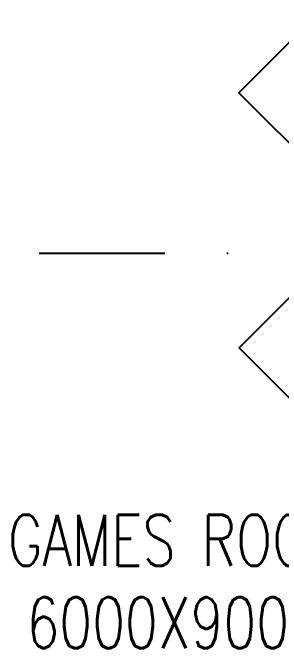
# Model space of a CAD drawing. Extents: x -32840 to 422982, y 280745 to 888746.
# Drawn here: x 235286 to 236355, y 391259 to 393788 of the extents above; entities that cross this region are included whole.
import ezdxf
from ezdxf.enums import TextEntityAlignment as Align

# ---------------------------------------------------------------- set-up
doc = ezdxf.new("R2010")
doc.units = 0
doc.header["$LTSCALE"] = 1000
doc.linetypes.add('CONTINOUS', pattern=[0])
doc.linetypes.add('DASHDOT', pattern=[1, 0.5, -0.25, 0, -0.25])
for name, color, linetype in [('A - 100_CH$0$A_FURNITURE LAYOUT', 36, 'Continuous'), ('A-GRID', 31, 'DASHDOT'), ('A-GRID NO', 40, 'CONTINOUS'), ('A-RD', 6, 'Continuous')]:
    doc.layers.add(name, color=color, linetype=linetype)
doc.styles.add('ROMANS', font='romans.shx', dxfattribs={"width": 0.8})

# ---------------------------------------------------------------- blocks, each defined once
blk = doc.blocks.new('CHESS')
at = {"layer": 'A - 100_CH$0$A_FURNITURE LAYOUT', "elevation": -1}
for points in [[(253028.6, -872812.4), (253478.6, -872812.4), (253478.6, -872362.4), (253028.6, -872362.4)], [(252310.9, -873531.1), (252760.9, -873531.1), (252760.9, -873081.1), (252310.9, -873081.1)]]:
    blk.add_lwpolyline(points, close=True, dxfattribs=at)
blk = doc.blocks.new('RD')
at = {"style": 'ROMANS', "width": 0.75}
for tag, p in [('RT', (10.244, 14.075)), ('SZ', (10.244, 2.742))]:
    blk.add_attdef(tag, text='', height=9, dxfattribs=at).set_placement(p, align=Align.CENTER)
blk = doc.blocks.new('GR')
at = {"layer": 'A-GRID'}
blk.add_line((234967.9, 442680.4), (256876.3, 442680.4), dxfattribs=at)

msp = doc.modelspace()

# ---------------------------------------------------------------- block references
at = {"rotation": 45}
msp.add_blockref('CHESS', (-559585.6, 831404.6), dxfattribs=at)
at = {"layer": 'A-GRID NO'}
msp.add_blockref('GR', (-2577.2, -49849.1), dxfattribs=at)
at = {"layer": 'A-RD'}
ref = msp.add_blockref('RD', (235588.1, 391179.1), dxfattribs=dict(at, xscale=29.00000000000004, yscale=29.00000000000004, zscale=29.00000000000004, rotation=359.9999973745001))
ref.add_attrib('RT', 'GAMES ROOM', dxfattribs={"height": 203, "rotation": 360, "style": 'ROMANS', "width": 0.75}).set_placement((235943.2, 391587.3), align=Align.CENTER)
ref.add_attrib('SZ', '6000X9000', dxfattribs={"height": 203, "rotation": 360, "style": 'ROMANS', "width": 0.75}).set_placement((235928.7, 391258.6), align=Align.CENTER)

doc.saveas('drawing.dxf')
